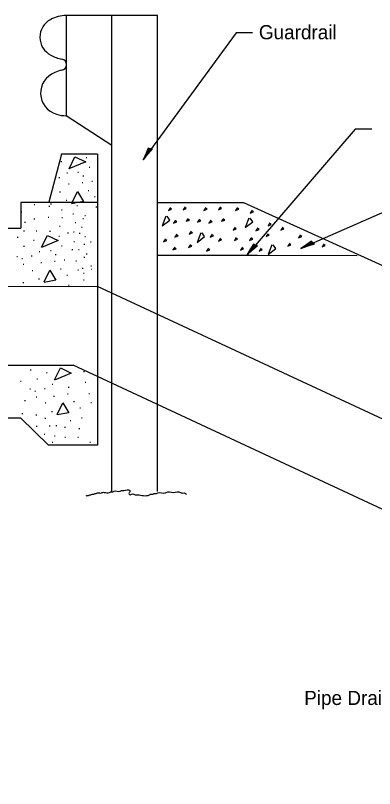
# Model space of a CAD drawing. Extents: x 0 to 2.83, y 0 to 1.83.
# Drawn here: x 0.968 to 1.264, y 0.81 to 1.447 of the extents above; entities that cross this region are included whole.
import ezdxf

# ---------------------------------------------------------------- set-up
doc = ezdxf.new("R2010")
doc.units = 0
doc.layers.add('RD_Pr_Roadway_Notes', color=7, linetype='Continuous')
doc.layers.add('SH_General_Details', color=7, linetype='Continuous')

msp = doc.modelspace()

# ---------------------------------------------------------------- linework, layer by layer
at = {"layer": 'RD_Pr_Roadway_Notes'}
for p, q in [((1.15012, 1.43272), (1.07367, 1.3282)), ((1.16366, 1.43272), (1.15012, 1.43272)), ((1.24837, 1.35356), (1.15901, 1.24972)), ((1.26192, 1.35356), (1.24837, 1.35356)), ((1.29418, 1.29505), (1.20362, 1.25524))]:
    msp.add_line(p, q, dxfattribs=at)
for points in [[(1.07935, 1.33729), (1.07779, 1.33781), (1.07604, 1.33357), (1.07367, 1.3282), (1.07762, 1.33308), (1.08125, 1.33725), (1.07935, 1.33729), (1.07819, 1.33742), (1.0757, 1.33154), (1.08032, 1.33683), (1.07862, 1.33666), (1.07728, 1.33408), (1.07909, 1.33625)], [(1.16589, 1.25794), (1.16442, 1.25867), (1.1621, 1.25472), (1.15901, 1.24972), (1.1636, 1.25401), (1.16777, 1.25763), (1.16589, 1.25794), (1.16477, 1.25823), (1.16149, 1.25275), (1.16679, 1.25735), (1.16509, 1.25742), (1.1634, 1.25505), (1.16549, 1.25695)], [(1.21324, 1.25996), (1.21219, 1.26122), (1.20847, 1.25855), (1.20362, 1.25524), (1.20955, 1.2573), (1.21484, 1.25892), (1.21324, 1.25996), (1.21233, 1.26068), (1.20711, 1.257), (1.21382, 1.25906), (1.21229, 1.25981), (1.20979, 1.25833), (1.21247, 1.25922)]]:
    msp.add_lwpolyline(points, dxfattribs=at)
at = {"layer": 'SH_General_Details'}
for p, q in [((1.08525, 1.44714), (1.01018, 1.44714)), ((1.01018, 1.44714), (1.01018, 1.36456)), ((1.04771, 1.26305), (1.04771, 1.44714)), ((1.08525, 1.05498), (1.08525, 1.44714)), ((1.04771, 1.33998), (1.01018, 1.36456)), ((1.00624, 1.33279), (0.99568, 1.29318)), ((1.03595, 1.33279), (1.00624, 1.33279)), ((1.03595, 1.33279), (1.03595, 1.09319)), ((1.00578, 1.3269), (1.00645, 1.3269)), ((1.02662, 1.33018), (1.0272, 1.33018)), ((1.0289, 1.32204), (1.02948, 1.32204)), ((1.00406, 1.31372), (1.00473, 1.31372)), ((1.01051, 1.31745), (1.01118, 1.31745)), ((1.01978, 1.31813), (1.02037, 1.31813)), ((1.02384, 1.31501), (1.0245, 1.31501)), ((1.01197, 1.30835), (1.01255, 1.30835)), ((1.02312, 1.30947), (1.02379, 1.30947)), ((1.03118, 1.31063), (1.03176, 1.31063)), ((1.00463, 1.30187), (1.0053, 1.30187)), ((1.02814, 1.30302), (1.0288, 1.30302)), ((1.03595, 1.29308), (0.97264, 1.29308)), ((0.97264, 1.29308), (0.97264, 1.27187)), ((0.98562, 1.29328), (0.98629, 1.29328)), ((1.01008, 1.29485), (1.01074, 1.29485)), ((1.0333, 1.29786), (1.03396, 1.29786)), ((1.08525, 1.29308), (1.15612, 1.29308)), ((1.15612, 1.29308), (1.15612, 1.29308)), ((1.15612, 1.29308), (2.36498, 0.74628)), ((0.98363, 1.29137), (0.9843, 1.29137)), ((0.99581, 1.28994), (0.99648, 1.28994)), ((0.99718, 1.29199), (0.99785, 1.29199)), ((1.00618, 1.28691), (1.00676, 1.28691)), ((1.01874, 1.29051), (1.01941, 1.29051)), ((1.03459, 1.28955), (1.03525, 1.28955)), ((0.97279, 1.28535), (0.97346, 1.28535)), ((0.9951, 1.28105), (0.99576, 1.28105)), ((1.00642, 1.28076), (1.00709, 1.28076)), ((1.01562, 1.28365), (1.0162, 1.28365)), ((1.02534, 1.28234), (1.026, 1.28234)), ((0.97575, 1.27675), (0.97642, 1.27675)), ((0.98349, 1.27947), (0.98416, 1.27947)), ((1.01745, 1.27646), (1.01812, 1.27646)), ((1.02388, 1.27988), (1.02447, 1.27988)), ((0.48477, 1.27187), (0.97264, 1.27187)), ((0.97503, 1.26959), (0.9757, 1.26959)), ((0.98535, 1.26959), (0.98602, 1.26959)), ((0.99639, 1.2693), (0.99705, 1.2693)), ((1.00455, 1.27355), (1.00513, 1.27355)), ((1.01129, 1.26815), (1.01196, 1.26815)), ((1.01615, 1.26885), (1.01673, 1.26885)), ((1.02089, 1.26772), (1.02156, 1.26772)), ((1.0228, 1.27261), (1.02338, 1.27261)), ((0.96978, 1.26443), (0.97045, 1.26443)), ((0.98306, 1.26213), (0.98373, 1.26213)), ((1.0039, 1.26541), (1.00448, 1.26541)), ((1.02539, 1.26508), (1.02597, 1.26508)), ((1.04771, 1.05498), (1.04771, 1.26305)), ((1.21693, 1.26305), (1.21693, 1.26305)), ((0.97503, 1.25712), (0.9757, 1.25712)), ((1.00618, 1.25727), (1.00676, 1.25727)), ((1.01627, 1.26085), (1.01686, 1.26085)), ((1.02476, 1.25882), (1.02534, 1.25882)), ((1.03021, 1.2607), (1.03072, 1.2607)), ((0.96935, 1.24866), (0.97002, 1.24866)), ((0.98134, 1.24895), (0.98201, 1.24895)), ((0.98779, 1.25268), (0.98846, 1.25268)), ((0.99706, 1.25336), (0.99765, 1.25336)), ((1.00112, 1.25024), (1.00178, 1.25024)), ((1.01487, 1.25439), (1.01554, 1.25439)), ((1.02016, 1.2543), (1.02075, 1.2543)), ((1.02663, 1.25067), (1.02729, 1.25067)), ((1.08525, 1.24972), (1.16788, 1.24972)), ((1.08526, 1.24957), (1.24989, 1.24941)), ((0.97346, 1.24694), (0.97412, 1.24694)), ((0.9746, 1.24212), (0.97527, 1.24212)), ((0.98925, 1.24358), (0.98983, 1.24358)), ((1.0004, 1.2447), (1.00107, 1.2447)), ((1.00846, 1.24586), (1.00904, 1.24586)), ((1.01803, 1.24494), (1.01869, 1.24494)), ((1.02476, 1.2479), (1.02534, 1.2479)), ((0.98191, 1.2371), (0.98258, 1.2371)), ((1.00542, 1.23825), (1.00608, 1.23825)), ((1.0196, 1.23753), (1.02027, 1.23753)), ((1.02338, 1.239), (1.02396, 1.239)), ((1.03028, 1.24076), (1.03086, 1.24076)), ((1.03078, 1.23806), (1.03092, 1.23806)), ((0.98736, 1.23008), (0.98802, 1.23008)), ((1.01058, 1.23309), (1.01124, 1.23309)), ((1.02426, 1.22941), (1.02484, 1.22941)), ((1.02438, 1.23478), (1.02497, 1.23478)), ((0.91137, 1.22404), (1.03595, 1.22395)), ((0.97446, 1.22722), (0.97513, 1.22722)), ((1.01187, 1.22478), (1.01253, 1.22478)), ((1.7537, 0.88965), (1.03595, 1.22395)), ((0.49738, 1.15949), (1.01577, 1.15892)), ((0.98051, 1.15515), (0.98117, 1.15515)), ((1.72522, 0.82849), (1.01577, 1.15892)), ((1.02447, 1.15367), (1.02514, 1.15367)), ((0.98576, 1.14784), (0.98643, 1.14784)), ((0.99379, 1.15286), (0.99445, 1.15286)), ((0.97234, 1.14569), (0.973, 1.14569)), ((0.99852, 1.1434), (0.99918, 1.1434)), ((1.01184, 1.14097), (1.01251, 1.14097)), ((1.0256, 1.14512), (1.02627, 1.14512)), ((0.98008, 1.13939), (0.98074, 1.13939)), ((0.98418, 1.13767), (0.98485, 1.13767)), ((0.99207, 1.13968), (0.99273, 1.13968)), ((1.01113, 1.13543), (1.01179, 1.13543)), ((1.02875, 1.13566), (1.02942, 1.13566)), ((0.97578, 1.12998), (0.97644, 1.12998)), ((0.98533, 1.13285), (0.986, 1.13285)), ((0.99264, 1.12783), (0.99331, 1.12783)), ((0.99972, 1.13347), (1.00039, 1.13347)), ((1.01614, 1.12898), (1.01681, 1.12898)), ((1.03033, 1.12826), (1.031, 1.12826)), ((1.0213, 1.12382), (1.02197, 1.12382)), ((0.45139, 1.11605), (0.97229, 1.11552)), ((0.97229, 1.11552), (0.99537, 1.09319)), ((0.97363, 1.11923), (0.97429, 1.11923)), ((0.98519, 1.11794), (0.98585, 1.11794)), ((0.99256, 1.11523), (0.99323, 1.11523)), ((0.99808, 1.12081), (0.99875, 1.12081)), ((1.02259, 1.11551), (1.02326, 1.11551)), ((0.9854, 1.10871), (0.98606, 1.10871)), ((0.99608, 1.10891), (0.99675, 1.10891)), ((1.00168, 1.10936), (1.00235, 1.10936)), ((1.01328, 1.1135), (1.01394, 1.1135)), ((0.99191, 1.1022), (0.99258, 1.1022)), ((1.00883, 1.10805), (1.0095, 1.10805)), ((1.02056, 1.10676), (1.02123, 1.10676)), ((0.99842, 1.09568), (0.99909, 1.09568)), ((1.00038, 1.10089), (1.00104, 1.10089)), ((1.00884, 1.09959), (1.00951, 1.09959)), ((1.01958, 1.09974), (1.02025, 1.09974)), ((1.03595, 1.09319), (0.99537, 1.09319)), ((1.02947, 1.09544), (1.03014, 1.09544))]:
    msp.add_line(p, q, dxfattribs=at)
for points in [[(1.01248, 1.32089), (1.01732, 1.33074), (1.02617, 1.32657), (1.01237, 1.32069)], [(1.01465, 1.29235), (1.01932, 1.30203), (1.02433, 1.29385), (1.01456, 1.292)], [(1.09544, 1.28803), (1.09439, 1.28646), (1.09702, 1.28751), (1.09544, 1.28856)], [(1.1075, 1.28856), (1.10645, 1.28698), (1.10907, 1.28803), (1.1075, 1.28908)], [(1.12461, 1.28803), (1.12356, 1.28646), (1.12618, 1.28751), (1.12461, 1.28856)], [(1.13666, 1.28856), (1.13562, 1.28698), (1.13824, 1.28803), (1.13666, 1.28908)], [(1.15081, 1.28803), (1.14977, 1.28646), (1.15239, 1.28751), (1.15081, 1.28856)], [(1.0923, 1.28174), (1.08916, 1.27387), (1.09544, 1.27859), (1.09335, 1.28174)], [(1.16287, 1.28593), (1.16182, 1.28436), (1.16444, 1.28541), (1.16287, 1.28646)], [(1.09964, 1.27755), (1.09859, 1.27597), (1.10121, 1.27702), (1.09964, 1.27807)], [(1.11012, 1.27912), (1.10907, 1.27755), (1.11169, 1.27859), (1.11012, 1.27964)], [(1.11947, 1.27852), (1.11842, 1.27695), (1.12104, 1.278), (1.11947, 1.27905)], [(1.1288, 1.27755), (1.12775, 1.27597), (1.13038, 1.27702), (1.1288, 1.27807)], [(1.13928, 1.27912), (1.13824, 1.27755), (1.14086, 1.27859), (1.13928, 1.27964)], [(1.16077, 1.28017), (1.15763, 1.2723), (1.16392, 1.27702), (1.16182, 1.28017)], [(1.17754, 1.27545), (1.17649, 1.27387), (1.17911, 1.27492), (1.17754, 1.27597)], [(1.11256, 1.26863), (1.11151, 1.26706), (1.11413, 1.26811), (1.11256, 1.26916)], [(1.12108, 1.26805), (1.11793, 1.26019), (1.12422, 1.2649), (1.12212, 1.26805)], [(1.14872, 1.27178), (1.14767, 1.27021), (1.15029, 1.27125), (1.14872, 1.2723)], [(1.16758, 1.27126), (1.16654, 1.26968), (1.16916, 1.27073), (1.16758, 1.27178)], [(1.18802, 1.27178), (1.18697, 1.27021), (1.1896, 1.27125), (1.18802, 1.2723)], [(0.98976, 1.25612), (0.9946, 1.26597), (1.00345, 1.2618), (0.98965, 1.25592)], [(1.09139, 1.26232), (1.09034, 1.26074), (1.09296, 1.26179), (1.09139, 1.26284)], [(1.10068, 1.26601), (1.09964, 1.26444), (1.10226, 1.26549), (1.10068, 1.26654)], [(1.12985, 1.26601), (1.1288, 1.26444), (1.13142, 1.26549), (1.12985, 1.26654)], [(1.13666, 1.26287), (1.13562, 1.26129), (1.13824, 1.26234), (1.13666, 1.26339)], [(1.14977, 1.26339), (1.14872, 1.26182), (1.15134, 1.26287), (1.14977, 1.26391)], [(1.16234, 1.26339), (1.16129, 1.26182), (1.16392, 1.26287), (1.16234, 1.26391)], [(1.17597, 1.26654), (1.17492, 1.26496), (1.17754, 1.26601), (1.17597, 1.26706)], [(1.2027, 1.26549), (1.20165, 1.26391), (1.20427, 1.26496), (1.2027, 1.26601)], [(1.09915, 1.25548), (1.0981, 1.25391), (1.10073, 1.25496), (1.09915, 1.25601)], [(1.11203, 1.25762), (1.11098, 1.25605), (1.11361, 1.2571), (1.11203, 1.25815)], [(1.1268, 1.25449), (1.12576, 1.25292), (1.12838, 1.25397), (1.1268, 1.25502)], [(1.15479, 1.25544), (1.15374, 1.25386), (1.15636, 1.25491), (1.15479, 1.25596)], [(1.1702, 1.25448), (1.16916, 1.2529), (1.17178, 1.25395), (1.1702, 1.255)], [(1.17964, 1.25815), (1.17649, 1.25028), (1.18278, 1.255), (1.18068, 1.25815)], [(1.19379, 1.25867), (1.19274, 1.2571), (1.19536, 1.25815), (1.19379, 1.25919)], [(1.22209, 1.25815), (1.22104, 1.25657), (1.22366, 1.25762), (1.22209, 1.25867)], [(0.99193, 1.22758), (0.9966, 1.23726), (1.00161, 1.22908), (0.99184, 1.22723)], [(1.00049, 1.14685), (1.00533, 1.1567), (1.01417, 1.15252), (1.00038, 1.14664)], [(1.00266, 1.1183), (1.00733, 1.12798), (1.01234, 1.11981), (1.00257, 1.11796)]]:
    msp.add_lwpolyline(points, dxfattribs=at)
for centre, radius, start, end in [((1.01067, 1.41888), 0.02826, 91.00685, 118.25651), ((1.00485, 1.42919), 0.01643, 117.37899, 243.58967), ((1.01347, 1.44251), 0.03225, 240.39599, 257.56167), ((1.00602, 1.40659), 0.00445, 273.46964, 83.42599), ((1.01076, 1.38133), 0.02129, 102.12332, 118.43815), ((1.00706, 1.38316), 0.01808, 110.88573, 253.63424), ((1.00949, 1.38758), 0.02303, 250.93115, 271.69598)]:
    msp.add_arc(centre, radius, start, end, dxfattribs=at)
msp.add_spline([(1.0265, 1.05124), (1.02749, 1.05174), (1.02847, 1.05174), (1.02945, 1.05222), (1.03044, 1.05222), (1.03143, 1.05272), (1.0329, 1.05272), (1.03389, 1.05321), (1.03487, 1.05321), (1.03586, 1.0537), (1.03931, 1.0537), (1.0403, 1.0542), (1.04128, 1.0542), (1.04572, 1.0542), (1.0467, 1.05469), (1.04867, 1.05469), (1.04966, 1.05518), (1.05458, 1.05518), (1.05556, 1.05568), (1.05655, 1.05568), (1.05754, 1.05568), (1.06247, 1.05568), (1.06247, 1.05469), (1.06197, 1.0537), (1.06197, 1.05272), (1.06295, 1.05222), (1.06394, 1.05272), (1.06591, 1.05272), (1.0669, 1.05222), (1.06788, 1.05222), (1.06887, 1.05222), (1.07872, 1.05222), (1.07971, 1.05272), (1.08168, 1.05272), (1.08266, 1.05321), (1.08365, 1.05321), (1.08463, 1.05321), (1.08562, 1.0537), (1.09153, 1.0537), (1.09252, 1.0542), (1.09843, 1.0542), (1.10434, 1.0542), (1.10533, 1.0537), (1.10729, 1.0537), (1.10927, 1.05272)], degree=3, dxfattribs=at)

# ---------------------------------------------------------------- texts
at = {"layer": 'RD_Pr_Roadway_Notes'}
for s, height, p in [('Guardrail', 0.011667, (1.16892, 1.42753)), ('Pipe Drain 12', 0.0116667, (1.20629, 0.87899))]:
    msp.add_text(s, height=height, dxfattribs=at).set_placement(p)

doc.saveas('drawing.dxf')
